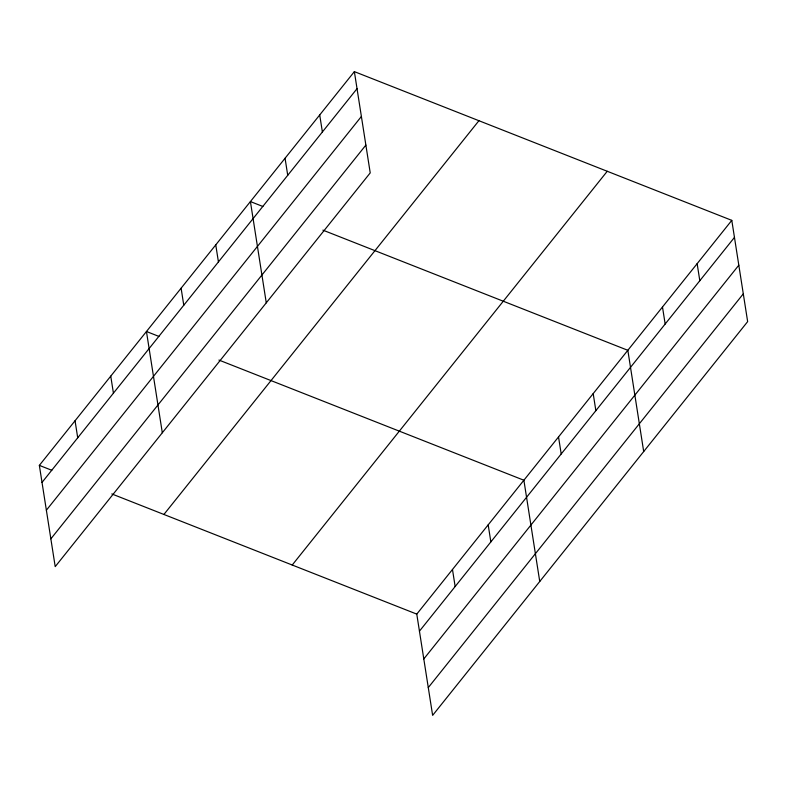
<?xml version="1.0" encoding="UTF-8"?>
<svg xmlns="http://www.w3.org/2000/svg" width="787" height="787" viewBox="0 0 787 787"><rect width="100%" height="100%" fill="white"/><g stroke="black" fill="none" stroke-linecap="round" stroke-linejoin="round"><path stroke-width="1.18" d="M354.366 71.627L370.224 172.894L55.208 566.64L39.35 465.383L354.366 71.627L731.792 220.36L747.65 321.617L432.634 715.373L416.776 614.106L731.792 220.36M42.016 482.421L357.032 88.675M46.374 510.212L361.39 116.466M50.85 538.849L365.866 145.103M163.903 514.462L478.919 120.716M292.223 565.027L607.239 171.281M419.451 631.154L734.458 237.408M423.8 658.945L738.816 265.199M428.285 687.582L743.302 293.826M262.868 206.479L250.414 201.57L266.272 302.828M322.877 230.129L627.839 350.304L643.697 451.561M158.915 336.413L146.451 331.504L162.309 432.761M218.924 360.062L523.886 480.237L539.744 581.495M39.35 465.383L51.804 470.282M111.813 493.931L416.776 614.106M697.144 263.675L699.81 280.713M662.487 306.989L665.163 324.028M593.191 393.608L595.857 410.657M558.534 436.923L561.2 453.971M488.186 524.86L490.852 541.899M452.476 569.483L455.152 586.531M319.709 114.941L322.385 131.99M285.061 158.256L287.727 175.294M215.756 244.875L218.432 261.923M181.108 288.19L183.774 305.238M110.751 376.127L113.426 393.175M75.05 420.75L77.716 437.798"/></g></svg>
